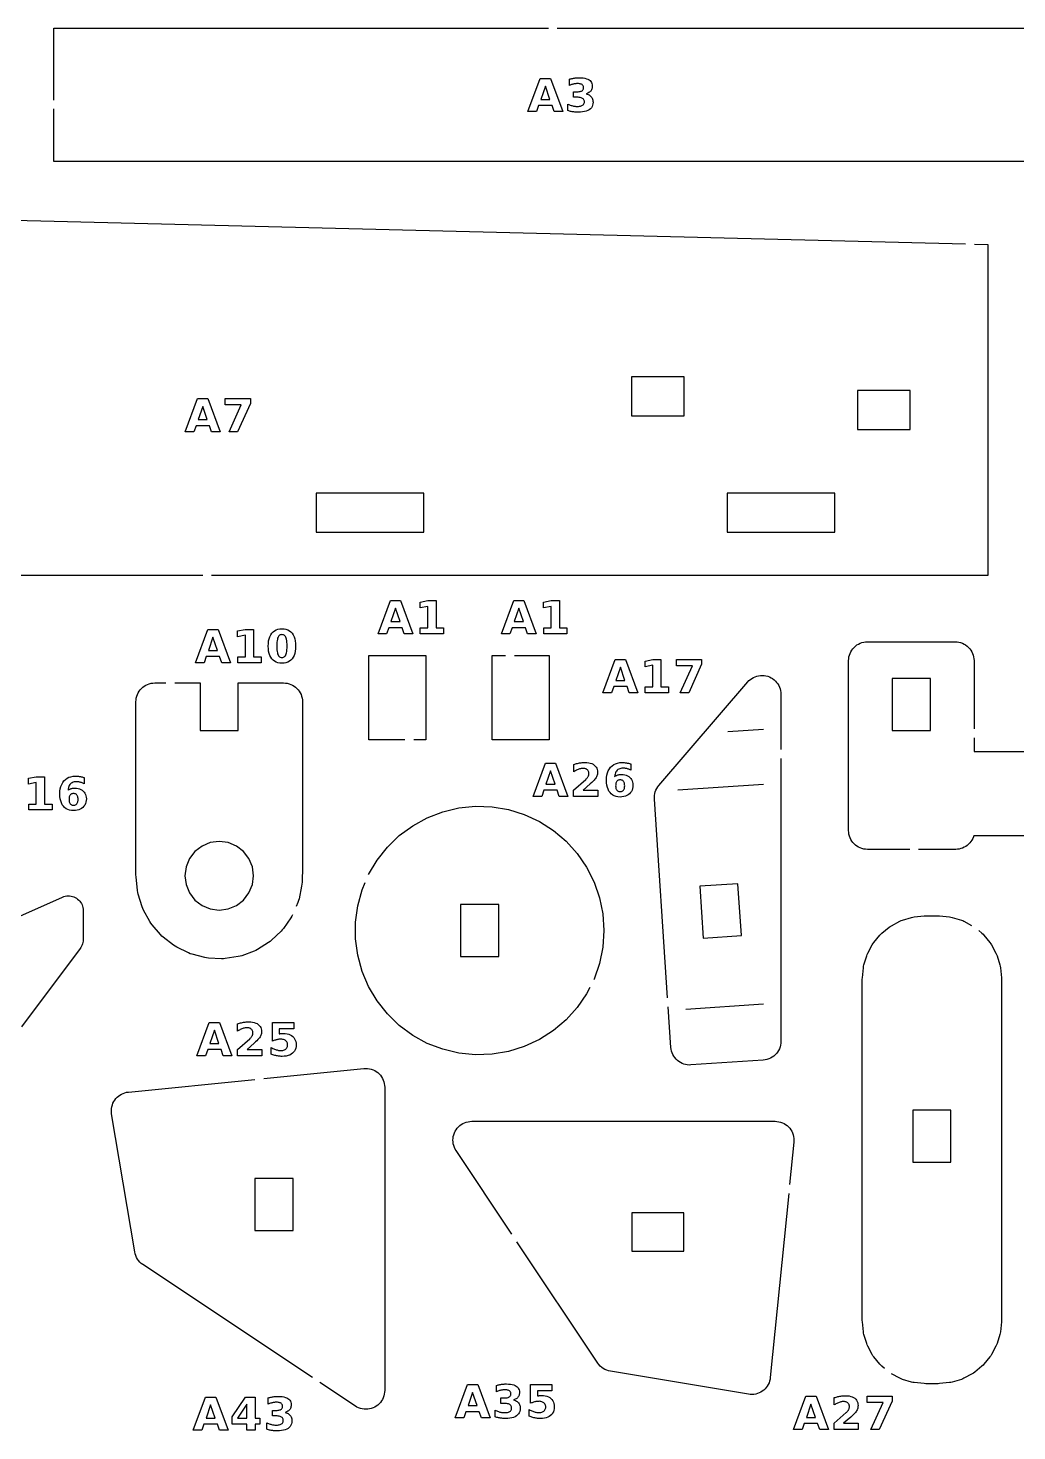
# Model space of a CAD drawing. Header units: millimetres. Extents: x 3 to 297, y 5 to 294.
# Drawn here: x 184.1 to 256.2, y 187.5 to 289.9 of the extents above; entities that cross this region are included whole.
import ezdxf

# ---------------------------------------------------------------- set-up
doc = ezdxf.new("R2010")
doc.units = ezdxf.units.MM
for name, color, linetype in [('CUT', 1, 'CONTINUOUS'), ('ENGRAVE', 5, 'CONTINUOUS'), ('SCORE', 7, 'CONTINUOUS')]:
    doc.layers.add(name, color=color, linetype=linetype)

msp = doc.modelspace()

# ---------------------------------------------------------------- linework, layer by layer
at = {"layer": 'CUT', "color": 1}
for points in [[(185.925, 284.6173), (185.925, 289.875), (222.0173, 289.875)], [(222.6673, 289.875), (260.1577, 289.875), (260.1577, 286.0154)], [(260.1577, 285.3654), (260.1577, 280.125), (185.925, 280.125), (185.925, 283.9673)], [(196.7957, 249.925), (174.003, 249.925), (123.925, 245.9188), (123.925, 278.0781), (174.0024, 276.075), (176.4767, 276.0131)], [(177.1265, 275.9969), (252.4529, 274.1137)], [(253.1027, 274.0975), (254.075, 274.0731), (254.075, 249.925), (197.4457, 249.925)], [(248.3849, 229.925), (245.2982, 229.925), (245.1652, 229.9315), (245.0317, 229.9513), (244.9008, 229.9841), (244.7738, 230.0296), (244.6518, 230.0873), (244.536, 230.1567), (244.4277, 230.237), (244.3277, 230.3277), (244.237, 230.4277), (244.1567, 230.536), (244.0873, 230.6518), (244.0296, 230.7738), (243.9841, 230.9008), (243.9513, 231.0317), (243.9315, 231.1652), (243.925, 231.2982), (243.925, 243.7018), (243.9315, 243.8348), (243.9513, 243.9683), (243.9841, 244.0992), (244.0296, 244.2262), (244.0873, 244.3482), (244.1567, 244.464), (244.237, 244.5723), (244.3277, 244.6723), (244.4277, 244.763), (244.536, 244.8433), (244.6518, 244.9127), (244.7738, 244.9704), (244.9008, 245.0159), (245.0317, 245.0487), (245.1652, 245.0685), (245.2982, 245.075), (251.7018, 245.075), (251.8348, 245.0685), (251.9683, 245.0487), (252.0992, 245.0159), (252.2262, 244.9704), (252.3482, 244.9127), (252.464, 244.8433), (252.5723, 244.763), (252.6723, 244.6723), (252.763, 244.5723), (252.8433, 244.464), (252.9127, 244.3482), (252.9704, 244.2262), (253.0159, 244.0992), (253.0487, 243.9683), (253.0685, 243.8348), (253.075, 243.7018), (253.075, 238.7122)], [(211.55, 237.925), (208.925, 237.925), (208.925, 244.075), (213.075, 244.075), (213.075, 237.925), (212.2, 237.925)], [(219.55, 244.075), (222.075, 244.075), (222.075, 237.925), (217.925, 237.925), (217.925, 244.075), (218.9, 244.075)], [(203.3551, 225.1554), (203.3059, 225.055), (203.2332, 224.9384), (202.6885, 224.1559), (202.6044, 224.0472), (202.5098, 223.9476), (201.8187, 223.2908), (201.7145, 223.2013), (201.6017, 223.1228), (200.7926, 222.6184), (200.6725, 222.5518), (200.5462, 222.4976), (199.6521, 222.1665), (199.5211, 222.1253), (199.3865, 222.0977), (198.444, 221.9533), (198.3074, 221.9394), (198.17, 221.9394), (197.2178, 221.9877), (197.0811, 222.0016), (196.9465, 222.0292), (196.0235, 222.2682), (195.8924, 222.3094), (195.7662, 222.3635), (194.9102, 222.7834), (194.79, 222.8501), (194.6773, 222.9286), (193.9233, 223.5122), (193.8191, 223.6017), (193.7244, 223.7013), (193.1034, 224.4247), (193.0193, 224.5333), (192.9466, 224.6499), (192.4839, 225.4835), (192.4234, 225.6069), (192.3757, 225.7357), (192.0903, 226.6454), (192.0558, 226.7784), (192.035, 226.9142), (191.9319, 227.9287), (191.925, 228.064), (191.925, 240.7018), (191.9315, 240.8348), (191.9513, 240.9683), (191.9841, 241.0992), (192.0296, 241.2262), (192.0873, 241.3482), (192.1567, 241.464), (192.237, 241.5723), (192.3277, 241.6723), (192.4277, 241.763), (192.536, 241.8433), (192.6518, 241.9127), (192.7738, 241.9704), (192.9008, 242.0159), (193.0317, 242.0487), (193.1652, 242.0685), (193.2982, 242.075), (194.1119, 242.075)], [(194.7619, 242.075), (196.605, 242.075), (196.605, 238.605), (199.395, 238.605), (199.395, 242.075), (202.7018, 242.075), (202.8348, 242.0685), (202.9683, 242.0487), (203.0992, 242.0159), (203.2262, 241.9704), (203.3482, 241.9127), (203.464, 241.8433), (203.5723, 241.763), (203.6723, 241.6723), (203.763, 241.5723), (203.8433, 241.464), (203.9127, 241.3482), (203.9704, 241.2262), (204.0159, 241.0992), (204.0487, 240.9683), (204.0685, 240.8348), (204.075, 240.7018), (204.075, 228.2753), (204.0705, 228.1644), (204.0567, 228.0528), (204.0488, 228.0148), (204.0455, 227.9925), (204.0442, 227.9662), (204.0442, 227.5233), (204.0373, 227.3861), (204.0165, 227.2503), (203.8245, 226.3164), (203.7901, 226.1833), (203.7424, 226.0545), (203.6127, 225.7522)], [(230.7223, 219.0778), (229.7541, 233.6002), (229.7517, 233.7315), (229.7622, 233.8643), (229.7855, 233.9955), (229.8214, 234.1238), (229.8695, 234.248), (229.9294, 234.367), (230.0005, 234.4796), (230.0811, 234.5834), (236.5642, 242.1454), (236.6548, 242.2412), (236.7557, 242.329), (236.8647, 242.4066), (236.9807, 242.4733), (237.1026, 242.5283), (237.2293, 242.5713), (237.3595, 242.6017), (237.4921, 242.6193), (237.6258, 242.624), (237.7593, 242.6156), (237.8914, 242.5944), (238.0207, 242.5604), (238.1462, 242.5139), (238.2665, 242.4556), (238.3806, 242.3858), (238.4874, 242.3052), (238.5859, 242.2146), (238.6751, 242.115), (238.7542, 242.0071), (238.8224, 241.892), (238.8791, 241.7709), (238.9238, 241.6448), (238.956, 241.515), (238.9755, 241.3826), (238.9819, 241.2508), (238.9819, 237.2185)], [(253.075, 238.0622), (253.075, 237.075), (259.7018, 237.075)], [(238.9819, 236.5685), (238.9818, 215.9104), (238.975, 215.7747), (238.9544, 215.6384), (238.9202, 215.5048), (238.8728, 215.3754), (238.8127, 215.2514), (238.7404, 215.134), (238.6568, 215.0244), (238.5627, 214.9237), (238.4589, 214.833), (238.3465, 214.7531), (238.2268, 214.6849), (238.1008, 214.629), (237.9698, 214.586), (237.8352, 214.5563), (237.7002, 214.5405), (232.4244, 214.1888), (232.2913, 214.1865), (232.1568, 214.1973), (232.024, 214.2213), (231.8942, 214.2583), (231.7687, 214.3077), (231.6486, 214.3692), (231.5351, 214.4422), (231.4293, 214.526), (231.3322, 214.6197), (231.2448, 214.7225), (231.1679, 214.8334), (231.1022, 214.9513), (231.0484, 215.0751), (231.0069, 215.2035), (230.9783, 215.3354), (230.9629, 215.4676), (230.7655, 218.4292)], [(208.9028, 228.0973), (209.5181, 229.1361), (210.2694, 230.0875), (211.1408, 230.9303), (212.1168, 231.6494), (213.1799, 232.232), (214.3112, 232.6677), (215.4905, 232.9488), (216.6968, 233.0701), (217.9084, 233.0296), (219.1038, 232.8279), (220.2617, 232.4688), (221.3614, 231.9585), (222.3832, 231.3061), (223.309, 230.5234), (224.1222, 229.6243), (224.8083, 228.6249), (225.3551, 227.5428), (225.7527, 226.3976), (225.9942, 225.2096), (226.0752, 224), (225.9942, 222.7904), (225.7527, 221.6024), (225.3551, 220.4572), (225.3323, 220.4122)], [(257.925, 230.925), (253.0581, 230.925), (253.0329, 230.8413), (252.9838, 230.7208), (252.9234, 230.6055), (252.8525, 230.4964), (252.7715, 230.3946), (252.6813, 230.3008), (252.5826, 230.216), (252.4763, 230.1408), (252.3634, 230.0761), (252.245, 230.0223), (252.1219, 229.98), (251.9954, 229.9495), (251.8666, 229.9311), (251.7384, 229.925), (249.0349, 229.925)], [(225.0392, 219.832), (224.8083, 219.3751), (224.1222, 218.3757), (223.309, 217.4766), (222.3832, 216.6939), (221.3614, 216.0415), (220.2617, 215.5312), (219.1038, 215.1721), (217.9084, 214.9704), (216.6968, 214.9299), (215.4905, 215.0512), (214.3112, 215.3323), (213.1799, 215.768), (212.1168, 216.3506), (211.1408, 217.0697), (210.2694, 217.9125), (209.5181, 218.8639), (208.9002, 219.907), (208.427, 221.0231), (208.1067, 222.1924), (207.9451, 223.3938), (207.9451, 224.6062), (208.1067, 225.8076), (208.427, 226.9769), (208.6484, 227.4991)], [(179.014, 223.0883), (186.5651, 226.4443), (186.6631, 226.4822), (186.7661, 226.5106), (186.8714, 226.5286), (186.978, 226.5361), (187.0849, 226.533), (187.1909, 226.5193), (187.295, 226.4951), (187.3962, 226.4607), (187.4934, 226.4164), (187.5858, 226.3627), (187.6724, 226.3001), (187.7524, 226.2292), (187.8249, 226.1507), (187.8893, 226.0654), (187.9449, 225.9741), (187.9911, 225.8777), (188.0276, 225.7773), (188.0539, 225.6737), (188.0698, 225.568), (188.075, 225.4631), (188.075, 223.3316), (188.0705, 223.2346), (188.057, 223.1368), (188.0345, 223.0406), (188.0032, 222.9469), (187.9635, 222.8564), (187.9156, 222.77), (187.861, 222.6897), (183.575, 216.975)], [(246.5318, 192.0455), (246.3452, 192.1987), (246.2683, 192.2683), (246.1987, 192.3452), (245.7617, 192.8776), (245.7, 192.9609), (245.6467, 193.0498), (245.322, 193.6573), (245.2776, 193.751), (245.2427, 193.8486), (245.0428, 194.5078), (245.0176, 194.6084), (245.0024, 194.7109), (244.93, 195.4456), (244.925, 195.5473), (244.925, 220.4527), (244.93, 220.5544), (245.0024, 221.2891), (245.0176, 221.3916), (245.0428, 221.4922), (245.2427, 222.1514), (245.2776, 222.249), (245.322, 222.3427), (245.6467, 222.9502), (245.7, 223.0391), (245.7617, 223.1224), (246.1987, 223.6548), (246.2683, 223.7317), (246.3452, 223.8013), (246.8776, 224.2383), (246.9609, 224.3), (247.0498, 224.3533), (247.6573, 224.678), (247.751, 224.7224), (247.8486, 224.7573), (248.5078, 224.9572), (248.6084, 224.9824), (248.7109, 224.9976), (249.4456, 225.07), (249.5473, 225.075), (250.4527, 225.075), (250.5544, 225.07), (251.2891, 224.9976), (251.3916, 224.9824), (251.4922, 224.9572), (252.1514, 224.7573), (252.249, 224.7224), (252.3427, 224.678), (252.9012, 224.3795)], [(253.4216, 223.9927), (253.6548, 223.8013), (253.7317, 223.7317), (253.8013, 223.6548), (254.2383, 223.1224), (254.3, 223.0391), (254.3533, 222.9502), (254.678, 222.3427), (254.7224, 222.249), (254.7573, 222.1514), (254.9572, 221.4922), (254.9824, 221.3916), (254.9976, 221.2891), (255.07, 220.5544), (255.075, 220.4527), (255.075, 195.5473), (255.07, 195.4456), (254.9976, 194.7109), (254.9824, 194.6084), (254.9572, 194.5078), (254.7573, 193.8486), (254.7224, 193.751), (254.678, 193.6573), (254.3533, 193.0498), (254.3, 192.9609), (254.2383, 192.8776), (253.8013, 192.3452), (253.7317, 192.2683), (253.6548, 192.1987), (253.1224, 191.7617), (253.0391, 191.7), (252.9502, 191.6467), (252.3427, 191.322), (252.249, 191.2776), (252.1514, 191.2427), (251.4922, 191.0428), (251.3916, 191.0176), (251.2891, 191.0024), (250.5544, 190.93), (250.4527, 190.925), (249.5473, 190.925), (249.4456, 190.93), (248.7109, 191.0024), (248.6084, 191.0176), (248.5078, 191.0428), (247.8486, 191.2427), (247.751, 191.2776), (247.6573, 191.322), (247.0498, 191.6467), (247.0458, 191.6491)], [(204.8092, 191.3704), (192.4254, 199.6263), (192.3142, 199.7089), (192.2106, 199.8038), (192.1172, 199.9087), (192.035, 200.0226), (191.9648, 200.1443), (191.9075, 200.2726), (191.8635, 200.406), (191.8337, 200.5413), (190.1539, 210.6203), (190.1387, 210.7499), (190.1359, 210.8822), (190.1459, 211.0141), (190.1685, 211.1445), (190.2035, 211.272), (190.2507, 211.3957), (190.3095, 211.5142), (190.3794, 211.6265), (190.4598, 211.7316), (190.5499, 211.8285), (190.6489, 211.9162), (190.7559, 211.9941), (190.8698, 212.0613), (190.9897, 212.1172), (191.1144, 212.1614), (191.2428, 212.1933), (191.3719, 212.2126), (200.6088, 213.1363)], [(201.2556, 213.2009), (208.565, 213.9319), (208.6981, 213.9386), (208.833, 213.9322), (208.9666, 213.9125), (209.0977, 213.8799), (209.2249, 213.8345), (209.347, 213.7769), (209.463, 213.7075), (209.5715, 213.6272), (209.6717, 213.5365), (209.7624, 213.4365), (209.8429, 213.3281), (209.9124, 213.2123), (209.9702, 213.0902), (210.0158, 212.963), (210.0486, 212.832), (210.0685, 212.6984), (210.075, 212.5654), (210.075, 190.4272), (210.0685, 190.2944), (210.0487, 190.1609), (210.0159, 190.0301), (209.9705, 189.9031), (209.9129, 189.7811), (209.8436, 189.6654), (209.7632, 189.5571), (209.6727, 189.4571), (209.5728, 189.3665), (209.4645, 189.2861), (209.3488, 189.2167), (209.2269, 189.159), (209.1, 189.1134), (208.9692, 189.0806), (208.8358, 189.0607), (208.701, 189.054), (208.5663, 189.0605), (208.4329, 189.0802), (208.302, 189.1128), (208.175, 189.1582), (208.053, 189.2157), (207.9388, 189.284), (205.35, 191.0098)], [(219.3563, 201.8304), (215.284, 207.9388), (215.2157, 208.053), (215.1582, 208.175), (215.1128, 208.302), (215.0802, 208.4329), (215.0605, 208.5663), (215.054, 208.701), (215.0607, 208.8358), (215.0806, 208.9692), (215.1134, 209.1), (215.159, 209.2269), (215.2167, 209.3488), (215.2861, 209.4645), (215.3665, 209.5728), (215.4571, 209.6727), (215.5571, 209.7632), (215.6654, 209.8436), (215.7811, 209.9129), (215.9031, 209.9705), (216.0301, 210.0159), (216.1609, 210.0487), (216.2944, 210.0685), (216.4272, 210.075), (238.5654, 210.075), (238.6984, 210.0685), (238.832, 210.0486), (238.963, 210.0158), (239.0902, 209.9702), (239.2123, 209.9124), (239.3281, 209.8429), (239.4365, 209.7624), (239.5365, 209.6717), (239.6272, 209.5715), (239.7075, 209.463), (239.7769, 209.347), (239.8345, 209.2249), (239.8799, 209.0977), (239.9125, 208.9666), (239.9322, 208.833), (239.9386, 208.6981), (239.9319, 208.565), (239.6218, 205.4647)], [(239.5572, 204.8179), (238.2126, 191.3719), (238.1933, 191.2428), (238.1614, 191.1144), (238.1172, 190.9897), (238.0613, 190.8698), (237.9941, 190.7559), (237.9162, 190.6489), (237.8285, 190.5499), (237.7316, 190.4598), (237.6265, 190.3794), (237.5142, 190.3095), (237.3957, 190.2507), (237.272, 190.2035), (237.1445, 190.1685), (237.0141, 190.1459), (236.8822, 190.1359), (236.7499, 190.1387), (236.6203, 190.1539), (226.5413, 191.8337), (226.406, 191.8635), (226.2726, 191.9075), (226.1443, 191.9648), (226.0226, 192.035), (225.9087, 192.1172), (225.8038, 192.2106), (225.7089, 192.3142), (225.6263, 192.4254), (219.7168, 201.2895)]]:
    msp.add_lwpolyline(points, dxfattribs=at)
for points in [[(231.925, 261.575), (231.925, 264.425), (228.075, 264.425), (228.075, 261.575), (231.925, 261.575)], [(248.425, 263.425), (244.575, 263.425), (244.575, 260.575), (248.425, 260.575), (248.425, 263.425)], [(212.925, 255.925), (205.075, 255.925), (205.075, 253.075), (212.925, 253.075), (212.925, 255.925)], [(242.925, 253.075), (242.925, 255.925), (235.075, 255.925), (235.075, 253.075), (242.925, 253.075)], [(247.105, 238.605), (249.895, 238.605), (249.895, 242.395), (247.105, 242.395), (247.105, 238.605)], [(195.4939, 228), (195.5793, 227.3514), (195.8297, 226.747), (196.2279, 226.2279), (196.747, 225.8297), (197.3514, 225.5793), (198, 225.4939), (198.6486, 225.5793), (199.253, 225.8297), (199.7721, 226.2279), (200.1703, 226.747), (200.4207, 227.3514), (200.5061, 228), (200.4207, 228.6486), (200.1703, 229.253), (199.7721, 229.7721), (199.253, 230.1703), (198.6486, 230.4207), (198, 230.5061), (197.3514, 230.4207), (196.747, 230.1703), (196.2279, 229.7721), (195.8297, 229.253), (195.5793, 228.6486), (195.4939, 228)], [(235.849, 227.4159), (233.0652, 227.2303), (233.3173, 223.4487), (236.1011, 223.6343), (235.849, 227.4159)], [(218.395, 222.105), (218.395, 225.895), (215.605, 225.895), (215.605, 222.105), (218.395, 222.105)], [(251.395, 210.895), (248.605, 210.895), (248.605, 207.105), (251.395, 207.105), (251.395, 210.895)], [(203.395, 205.895), (200.605, 205.895), (200.605, 202.105), (203.395, 202.105), (203.395, 205.895)], [(228.105, 203.395), (228.105, 200.605), (231.895, 200.605), (231.895, 203.395), (228.105, 203.395)]]:
    msp.add_lwpolyline(points, close=True, dxfattribs=at)
at = {"layer": 'ENGRAVE', "color": 5}
for points in [[(221.1549, 283.775), (220.5251, 283.775), (221.4251, 286.205), (222.1722, 286.205), (223.0723, 283.775), (222.4424, 283.775), (222.2894, 284.2177), (221.3096, 284.2177), (221.1549, 283.775)], [(224.8533, 285.0615), (224.9253, 285.0325), (224.9909, 284.9983), (225.0499, 284.959), (225.1023, 284.9144), (225.1481, 284.8647), (225.1872, 284.81), (225.2191, 284.7505), (225.244, 284.6863), (225.2617, 284.6173), (225.2724, 284.5436), (225.2759, 284.4651), (225.2682, 284.3495), (225.2452, 284.2435), (225.2067, 284.1471), (225.1529, 284.0604), (225.0838, 283.9833), (224.9992, 283.9158), (224.8999, 283.8583), (224.7865, 283.8113), (224.659, 283.7748), (224.5174, 283.7487), (224.3617, 283.733), (224.1919, 283.7278), (224.1295, 283.7286), (224.0671, 283.7311), (224.0045, 283.7353), (223.942, 283.7412), (223.8794, 283.7487), (223.8168, 283.7579), (223.7542, 283.7688), (223.6919, 283.7813), (223.6298, 283.7955), (223.5679, 283.8114), (223.5063, 283.829), (223.4449, 283.8482), (223.4449, 284.3316), (223.5034, 284.3035), (223.5618, 284.2778), (223.62, 284.2545), (223.6781, 284.2336), (223.7361, 284.2151), (223.794, 284.199), (223.8516, 284.1853), (223.9089, 284.1741), (223.9659, 284.1654), (224.0226, 284.1592), (224.0789, 284.1555), (224.135, 284.1542), (224.2147, 284.1566), (224.288, 284.1638), (224.3549, 284.1758), (224.4153, 284.1926), (224.4692, 284.2141), (224.5166, 284.2405), (224.5572, 284.2713), (224.5903, 284.3063), (224.6161, 284.3455), (224.6345, 284.3888), (224.6456, 284.4363), (224.6493, 284.4879), (224.6455, 284.541), (224.6342, 284.5896), (224.6153, 284.6338), (224.5889, 284.6734), (224.5549, 284.7086), (224.5134, 284.7394), (224.4645, 284.7655), (224.4084, 284.7868), (224.3451, 284.8034), (224.2747, 284.8153), (224.197, 284.8224), (224.1122, 284.8248), (223.8615, 284.8248), (223.8615, 285.2285), (224.1252, 285.2285), (224.2005, 285.2305), (224.2691, 285.2367), (224.3311, 285.247), (224.3863, 285.2614), (224.4349, 285.2799), (224.4768, 285.3025), (224.5121, 285.3293), (224.541, 285.3605), (224.5634, 285.3959), (224.5795, 285.4356), (224.5891, 285.4796), (224.5923, 285.5279), (224.5892, 285.5728), (224.5798, 285.6142), (224.5642, 285.652), (224.5424, 285.6863), (224.5143, 285.7171), (224.48, 285.7444), (224.44, 285.7678), (224.3948, 285.7869), (224.3445, 285.8018), (224.289, 285.8124), (224.2284, 285.8188), (224.1626, 285.8209), (224.1121, 285.8199), (224.0614, 285.8171), (224.0104, 285.8124), (223.9594, 285.8057), (223.9081, 285.7972), (223.8566, 285.7867), (223.8051, 285.7744), (223.7537, 285.7603), (223.7024, 285.7444), (223.6512, 285.7267), (223.6001, 285.7071), (223.549, 285.6858), (223.549, 286.1448), (223.6108, 286.1614), (223.6724, 286.1766), (223.7338, 286.1904), (223.795, 286.2027), (223.856, 286.2135), (223.9169, 286.2229), (223.9774, 286.2309), (224.0377, 286.2374), (224.0975, 286.2424), (224.157, 286.2461), (224.2162, 286.2482), (224.2749, 286.249), (224.4262, 286.2446), (224.5642, 286.2317), (224.689, 286.2101), (224.8005, 286.1799), (224.8987, 286.141), (224.9838, 286.0935), (225.0556, 286.0373), (225.1144, 285.9724), (225.1601, 285.8988), (225.1928, 285.8165), (225.2124, 285.7254), (225.2189, 285.6256), (225.2158, 285.5567), (225.2065, 285.492), (225.1909, 285.4317), (225.169, 285.3757), (225.141, 285.3239), (225.1066, 285.2765), (225.0662, 285.2334), (225.0198, 285.1948), (224.9675, 285.1607), (224.9092, 285.1311), (224.8449, 285.1059), (224.7746, 285.0852), (224.8533, 285.0615)], [(221.7995, 285.6354), (221.4658, 284.6686), (222.1315, 284.6686), (221.7995, 285.6354)], [(196.1549, 260.3999), (195.5251, 260.3999), (196.4251, 262.8299), (197.1722, 262.8299), (198.0723, 260.3999), (197.4424, 260.3999), (197.2894, 260.8426), (196.3096, 260.8426), (196.1549, 260.3999)], [(196.7995, 262.2602), (196.4658, 261.2934), (197.1315, 261.2934), (196.7995, 262.2602)], [(200.2759, 262.8299), (200.2759, 262.4767), (199.3286, 260.3999), (198.7183, 260.3999), (199.6151, 262.3693), (198.4449, 262.3693), (198.4449, 262.8299), (200.2759, 262.8299)], [(210.2181, 245.6596), (209.5882, 245.6596), (210.4882, 248.0896), (211.2353, 248.0896), (212.1354, 245.6596), (211.5055, 245.6596), (211.3525, 246.1023), (210.3727, 246.1023), (210.2181, 245.6596)], [(213.229, 246.0925), (213.229, 247.6632), (212.661, 247.546), (212.661, 247.9724), (213.2257, 248.0896), (213.8214, 248.0896), (213.8214, 246.0925), (214.3748, 246.0925), (214.3748, 245.6596), (212.6756, 245.6596), (212.6756, 246.0925), (213.229, 246.0925)], [(219.2181, 245.6596), (218.5882, 245.6596), (219.4882, 248.0896), (220.2353, 248.0896), (221.1354, 245.6596), (220.5055, 245.6596), (220.3525, 246.1023), (219.3727, 246.1023), (219.2181, 245.6596)], [(222.229, 246.0925), (222.229, 247.6632), (221.661, 247.546), (221.661, 247.9724), (222.2257, 248.0896), (222.8214, 248.0896), (222.8214, 246.0925), (223.3748, 246.0925), (223.3748, 245.6596), (221.6756, 245.6596), (221.6756, 246.0925), (222.229, 246.0925)], [(210.8626, 247.52), (210.5289, 246.5532), (211.1946, 246.5532), (210.8626, 247.52)], [(219.8626, 247.52), (219.5289, 246.5532), (220.1946, 246.5532), (219.8626, 247.52)], [(196.2694, 243.5534), (197.1695, 245.9834), (197.9165, 245.9834), (198.8166, 243.5534), (198.1867, 243.5534), (198.0337, 243.9961), (197.0539, 243.9961), (196.8993, 243.5534), (196.2694, 243.5534)], [(199.9102, 245.557), (199.3422, 245.4398), (199.3422, 245.8662), (199.907, 245.9834), (200.5027, 245.9834), (200.5027, 243.9863), (201.056, 243.9863), (201.056, 243.5534), (199.3568, 243.5534), (199.3568, 243.9863), (199.9102, 243.9863), (199.9102, 245.557)], [(203.5498, 244.394), (203.5136, 244.2311), (203.463, 244.0834), (203.3979, 243.9511), (203.3183, 243.8341), (203.2254, 243.7339), (203.1204, 243.6519), (203.0033, 243.5882), (202.8741, 243.5426), (202.7328, 243.5153), (202.5794, 243.5062), (202.4254, 243.5153), (202.2837, 243.5426), (202.1541, 243.5882), (202.0368, 243.6519), (201.9317, 243.7339), (201.8388, 243.8341), (201.7592, 243.9511), (201.6941, 244.0834), (201.6435, 244.2311), (201.6073, 244.394), (201.5856, 244.5723), (201.5784, 244.7659), (201.5856, 244.96), (201.6073, 245.1387), (201.6435, 245.302), (201.6941, 245.4499), (201.7592, 245.5823), (201.8388, 245.6994), (201.9317, 245.7996), (202.0368, 245.8816), (202.1541, 245.9453), (202.2837, 245.9909), (202.4254, 246.0182), (202.5794, 246.0273), (202.7328, 246.0182), (202.8741, 245.9909), (203.0033, 245.9453), (203.1204, 245.8816), (203.2254, 245.7996), (203.3183, 245.6994), (203.3979, 245.5823), (203.463, 245.4499), (203.5136, 245.302), (203.5498, 245.1387), (203.5715, 244.96), (203.5787, 244.7659), (203.5715, 244.5723), (203.5498, 244.394)], [(197.2101, 244.4469), (197.8758, 244.4469), (197.5438, 245.4137), (197.2101, 244.4469)], [(202.9426, 245.0447), (202.9307, 245.1592), (202.9141, 245.2587), (202.8927, 245.3433), (202.8666, 245.4129), (202.8349, 245.4699), (202.7967, 245.5164), (202.7521, 245.5527), (202.701, 245.5786), (202.6434, 245.5941), (202.5794, 245.5993), (202.5153, 245.5941), (202.4576, 245.5786), (202.4064, 245.5527), (202.3616, 245.5164), (202.3232, 245.4699), (202.2913, 245.4129), (202.2649, 245.3433), (202.2433, 245.2587), (202.2266, 245.1592), (202.2146, 245.0447), (202.2074, 244.9152), (202.205, 244.7708), (202.2074, 244.6248), (202.2146, 244.4939), (202.2266, 244.3782), (202.2433, 244.2775), (202.2649, 244.1919), (202.2913, 244.1214), (202.3232, 244.0637), (202.3616, 244.0165), (202.4064, 243.9798), (202.4576, 243.9536), (202.5153, 243.9378), (202.5794, 243.9326), (202.6429, 243.9378), (202.7002, 243.9536), (202.7511, 243.9798), (202.7956, 244.0165), (202.8339, 244.0637), (202.8658, 244.1214), (202.8922, 244.1919), (202.9137, 244.2775), (202.9305, 244.3782), (202.9425, 244.4939), (202.9497, 244.6248), (202.9521, 244.7708), (202.9497, 244.9152), (202.9426, 245.0447)], [(226.6292, 241.3593), (225.9993, 241.3593), (226.8993, 243.7893), (227.6464, 243.7893), (228.5465, 241.3593), (227.9166, 241.3593), (227.7636, 241.802), (226.7838, 241.802), (226.6292, 241.3593)], [(229.6401, 243.3628), (229.0721, 243.2457), (229.0721, 243.6721), (229.6368, 243.7893), (230.2325, 243.7893), (230.2325, 241.7922), (230.7859, 241.7922), (230.7859, 241.3593), (229.0867, 241.3593), (229.0867, 241.7922), (229.6401, 241.7922), (229.6401, 243.3628)], [(233.2028, 243.4361), (232.2555, 241.3593), (231.6452, 241.3593), (232.542, 243.3287), (231.3717, 243.3287), (231.3717, 243.7893), (233.2028, 243.7893), (233.2028, 243.4361)], [(227.2737, 243.2196), (226.94, 242.2528), (227.6057, 242.2528), (227.2737, 243.2196)], [(220.9, 233.7942), (221.8001, 236.2242), (222.5472, 236.2242), (223.4472, 233.7942), (222.8173, 233.7942), (222.6644, 234.2369), (221.6845, 234.2369), (221.5299, 233.7942), (220.9, 233.7942)], [(221.8408, 234.6877), (222.5065, 234.6877), (222.1744, 235.6545), (221.8408, 234.6877)], [(225.6265, 233.7942), (223.8605, 233.7942), (223.8605, 234.2548), (224.7476, 235.0377), (224.7854, 235.0733), (224.8199, 235.1087), (224.8509, 235.1439), (224.8785, 235.1787), (224.9026, 235.2133), (224.9233, 235.2476), (224.9407, 235.282), (224.955, 235.3169), (224.9661, 235.3522), (224.974, 235.388), (224.9787, 235.4242), (224.9803, 235.4608), (224.9771, 235.5159), (224.9676, 235.5674), (224.9516, 235.6151), (224.9293, 235.659), (224.9006, 235.6993), (224.8656, 235.7359), (224.8252, 235.7677), (224.7806, 235.7938), (224.7319, 235.814), (224.6789, 235.8285), (224.6218, 235.8372), (224.5604, 235.8401), (224.5108, 235.8383), (224.4596, 235.8331), (224.407, 235.8244), (224.3528, 235.8122), (224.297, 235.7966), (224.2397, 235.7774), (224.181, 235.7548), (224.1209, 235.7288), (224.0595, 235.6995), (223.9967, 235.6667), (223.9325, 235.6306), (223.867, 235.591), (223.867, 236.1249), (223.9374, 236.1473), (224.0075, 236.1678), (224.0774, 236.1865), (224.147, 236.2034), (224.2163, 236.2184), (224.2853, 236.2315), (224.354, 236.2427), (224.4222, 236.2519), (224.49, 236.259), (224.5573, 236.2641), (224.6242, 236.2671), (224.6906, 236.2681), (224.8306, 236.2628), (224.9598, 236.2468), (225.0782, 236.2201), (225.1857, 236.1828), (225.2825, 236.1348), (225.3685, 236.0761), (225.4423, 236.0078), (225.5028, 235.9312), (225.5498, 235.8462), (225.5833, 235.7527), (225.6035, 235.6509), (225.6102, 235.5406), (225.6073, 235.4751), (225.5988, 235.4112), (225.5845, 235.3487), (225.5646, 235.2878), (225.539, 235.2283), (225.5076, 235.1703), (225.4672, 235.1098), (225.4141, 235.0429), (225.3485, 234.9695), (225.2704, 234.8896), (225.1796, 234.8033), (225.0763, 234.7105), (224.5571, 234.2548), (225.6265, 234.2548), (225.6265, 233.7942)], [(227.9793, 235.7348), (227.9292, 235.7561), (227.8802, 235.7752), (227.8321, 235.7921), (227.785, 235.807), (227.739, 235.8197), (227.6936, 235.8304), (227.6485, 235.8392), (227.6039, 235.846), (227.5596, 235.8508), (227.5156, 235.8537), (227.472, 235.8547), (227.3822, 235.8504), (227.2991, 235.8374), (227.223, 235.8159), (227.1537, 235.7856), (227.0914, 235.7468), (227.0358, 235.6993), (226.9874, 235.6433), (226.9461, 235.5789), (226.9121, 235.5062), (226.8854, 235.4251), (226.8658, 235.3357), (226.8535, 235.2379), (226.8898, 235.2633), (226.9271, 235.2866), (226.9654, 235.3076), (227.0047, 235.3265), (227.045, 235.3431), (227.0863, 235.3575), (227.1287, 235.3697), (227.1724, 235.3796), (227.2173, 235.3874), (227.2635, 235.3929), (227.311, 235.3963), (227.3597, 235.3974), (227.48, 235.3913), (227.5922, 235.3731), (227.6964, 235.3428), (227.7927, 235.3004), (227.8809, 235.2459), (227.9611, 235.1793), (228.031, 235.1028), (228.0882, 235.0189), (228.1326, 234.9274), (228.1644, 234.8284), (228.1835, 234.7219), (228.1898, 234.608), (228.1827, 234.4821), (228.1614, 234.3648), (228.1259, 234.2562), (228.0762, 234.1562), (228.0124, 234.0649), (227.9343, 233.9822), (227.8443, 233.9103), (227.7446, 233.8515), (227.6352, 233.8058), (227.5162, 233.7731), (227.3874, 233.7535), (227.2491, 233.747), (227.0971, 233.7559), (226.9571, 233.7825), (226.8289, 233.8269), (226.7127, 233.8891), (226.6083, 233.9691), (226.5158, 234.0668), (226.4365, 234.1808), (226.3716, 234.3098), (226.3211, 234.4536), (226.2851, 234.6122), (226.2634, 234.7858), (226.2562, 234.9742), (226.2646, 235.1678), (226.2899, 235.347), (226.3321, 235.5119), (226.3911, 235.6625), (226.467, 235.7987), (226.5598, 235.9206), (226.6672, 236.0258), (226.7872, 236.1119), (226.9197, 236.1788), (227.0647, 236.2266), (227.2222, 236.2553), (227.3923, 236.2649), (227.4479, 236.2641), (227.503, 236.262), (227.5575, 236.2584), (227.6115, 236.2533), (227.6649, 236.2468), (227.7178, 236.2388), (227.7703, 236.2294), (227.8227, 236.2186), (227.8749, 236.2063), (227.9269, 236.1925), (227.9787, 236.1773), (228.0303, 236.1607), (228.0303, 235.7115), (227.9793, 235.7348)], [(184.6571, 234.8036), (184.0891, 234.6864), (184.0891, 235.1128), (184.6538, 235.23), (185.2495, 235.23), (185.2495, 233.2329), (185.8029, 233.2329), (185.8029, 232.8), (184.1037, 232.8), (184.1037, 233.2329), (184.6571, 233.2329), (184.6571, 234.8036)], [(188.0955, 234.7407), (188.0455, 234.7619), (187.9964, 234.781), (187.9483, 234.798), (187.9013, 234.8128), (187.8552, 234.8256), (187.8098, 234.8362), (187.7648, 234.845), (187.7201, 234.8518), (187.6758, 234.8567), (187.6319, 234.8596), (187.5883, 234.8605), (187.4984, 234.8562), (187.4154, 234.8433), (187.3393, 234.8217), (187.27, 234.7915), (187.2076, 234.7526), (187.1521, 234.7051), (187.1036, 234.6491), (187.0624, 234.5848), (187.0284, 234.512), (187.0016, 234.4309), (186.9821, 234.3415), (186.9698, 234.2437), (187.0061, 234.2692), (187.0434, 234.2924), (187.0817, 234.3135), (187.121, 234.3323), (187.1613, 234.3489), (187.2025, 234.3633), (187.2449, 234.3755), (187.2886, 234.3855), (187.3336, 234.3932), (187.3798, 234.3988), (187.4272, 234.4021), (187.476, 234.4032), (187.5962, 234.3971), (187.7085, 234.379), (187.8127, 234.3487), (187.9089, 234.3063), (187.9971, 234.2517), (188.0774, 234.1851), (188.1473, 234.1086), (188.2044, 234.0247), (188.2489, 233.9332), (188.2806, 233.8343), (188.2997, 233.7278), (188.3061, 233.6138), (188.299, 233.4879), (188.2777, 233.3707), (188.2422, 233.262), (188.1925, 233.1621), (188.1286, 233.0707), (188.0505, 232.988), (187.9605, 232.9161), (187.8608, 232.8573), (187.7514, 232.8116), (187.6324, 232.7789), (187.5037, 232.7593), (187.3653, 232.7528), (187.2134, 232.7617), (187.0733, 232.7883), (186.9452, 232.8328), (186.8289, 232.8949), (186.7245, 232.9749), (186.6321, 233.0726), (186.5527, 233.1867), (186.4878, 233.3156), (186.4374, 233.4594), (186.4013, 233.6181), (186.3797, 233.7916), (186.3725, 233.98), (186.3809, 234.1736), (186.4062, 234.3528), (186.4483, 234.5177), (186.5074, 234.6683), (186.5833, 234.8046), (186.676, 234.9265), (186.7835, 235.0316), (186.9034, 235.1177), (187.0359, 235.1846), (187.1809, 235.2325), (187.3385, 235.2611), (187.5085, 235.2707), (187.5641, 235.27), (187.6192, 235.2678), (187.6737, 235.2642), (187.7277, 235.2591), (187.7812, 235.2526), (187.834, 235.2447), (187.8866, 235.2353), (187.9389, 235.2244), (187.9911, 235.2121), (188.0431, 235.1984), (188.0949, 235.1832), (188.1465, 235.1665), (188.1465, 234.7173), (188.0955, 234.7407)], [(227.1551, 234.9819), (227.1117, 234.9671), (227.0729, 234.9463), (227.0387, 234.9197), (227.009, 234.8871), (226.9839, 234.8486), (226.9633, 234.8042), (226.9473, 234.7538), (226.9359, 234.6976), (226.9291, 234.6354), (226.9268, 234.5673), (226.9291, 234.4992), (226.9359, 234.437), (226.9473, 234.3807), (226.9633, 234.3304), (226.9839, 234.286), (227.009, 234.2475), (227.0387, 234.2149), (227.0729, 234.1882), (227.1117, 234.1675), (227.1551, 234.1527), (227.203, 234.1438), (227.2556, 234.1408), (227.3086, 234.1438), (227.3569, 234.1527), (227.4006, 234.1675), (227.4397, 234.1882), (227.474, 234.2149), (227.5038, 234.2475), (227.5289, 234.286), (227.5494, 234.3304), (227.5654, 234.3807), (227.5768, 234.437), (227.5837, 234.4992), (227.586, 234.5673), (227.5837, 234.6354), (227.5768, 234.6976), (227.5654, 234.7538), (227.5494, 234.8042), (227.5289, 234.8486), (227.5038, 234.8871), (227.474, 234.9197), (227.4397, 234.9463), (227.4006, 234.9671), (227.3569, 234.9819), (227.3086, 234.9908), (227.2556, 234.9937), (227.203, 234.9908), (227.1551, 234.9819)], [(187.2714, 233.9877), (187.228, 233.9729), (187.1892, 233.9522), (187.1549, 233.9255), (187.1252, 233.8929), (187.1001, 233.8544), (187.0796, 233.81), (187.0636, 233.7597), (187.0522, 233.7034), (187.0453, 233.6412), (187.043, 233.5731), (187.0453, 233.505), (187.0522, 233.4428), (187.0636, 233.3865), (187.0796, 233.3362), (187.1001, 233.2918), (187.1252, 233.2533), (187.1549, 233.2207), (187.1892, 233.1941), (187.228, 233.1733), (187.2714, 233.1585), (187.3193, 233.1496), (187.3718, 233.1467), (187.4248, 233.1496), (187.4732, 233.1585), (187.5169, 233.1733), (187.5559, 233.1941), (187.5903, 233.2207), (187.62, 233.2533), (187.6451, 233.2918), (187.6657, 233.3362), (187.6817, 233.3865), (187.6931, 233.4428), (187.6999, 233.505), (187.7022, 233.5731), (187.6999, 233.6412), (187.6931, 233.7034), (187.6817, 233.7597), (187.6657, 233.81), (187.6451, 233.8544), (187.62, 233.8929), (187.5903, 233.9255), (187.5559, 233.9522), (187.5169, 233.9729), (187.4732, 233.9877), (187.4248, 233.9966), (187.3718, 233.9995), (187.3193, 233.9966), (187.2714, 233.9877)], [(196.3792, 214.8635), (197.2793, 217.2935), (198.0264, 217.2935), (198.9264, 214.8635), (198.2965, 214.8635), (198.1435, 215.3062), (197.1637, 215.3062), (197.0091, 214.8635), (196.3792, 214.8635)], [(201.1057, 214.8635), (199.3397, 214.8635), (199.3397, 215.3241), (200.2268, 216.107), (200.2646, 216.1427), (200.2991, 216.1781), (200.3301, 216.2132), (200.3577, 216.2481), (200.3818, 216.2827), (200.4025, 216.317), (200.4199, 216.3514), (200.4342, 216.3862), (200.4453, 216.4215), (200.4532, 216.4573), (200.4579, 216.4935), (200.4595, 216.5302), (200.4563, 216.5853), (200.4467, 216.6367), (200.4308, 216.6844), (200.4085, 216.7284), (200.3798, 216.7687), (200.3448, 216.8052), (200.3044, 216.8371), (200.2598, 216.8631), (200.2111, 216.8834), (200.1581, 216.8978), (200.101, 216.9065), (200.0396, 216.9094), (199.99, 216.9077), (199.9388, 216.9025), (199.8862, 216.8937), (199.832, 216.8816), (199.7762, 216.8659), (199.7189, 216.8468), (199.6602, 216.8242), (199.6001, 216.7982), (199.5387, 216.7688), (199.4759, 216.7361), (199.4117, 216.6999), (199.3462, 216.6604), (199.3462, 217.1942), (199.4166, 217.2166), (199.4867, 217.2372), (199.5566, 217.2559), (199.6262, 217.2727), (199.6955, 217.2877), (199.7645, 217.3009), (199.8332, 217.312), (199.9014, 217.3212), (199.9692, 217.3283), (200.0365, 217.3334), (200.1034, 217.3365), (200.1698, 217.3375), (200.3098, 217.3321), (200.439, 217.3161), (200.5574, 217.2895), (200.6649, 217.2521), (200.7617, 217.2041), (200.8477, 217.1454), (200.9215, 217.0772), (200.982, 217.0006), (201.029, 216.9155), (201.0625, 216.8221), (201.0827, 216.7202), (201.0894, 216.6099), (201.0865, 216.5445), (201.078, 216.4805), (201.0637, 216.4181), (201.0438, 216.3571), (201.0182, 216.2976), (200.9868, 216.2397), (200.9464, 216.1792), (200.8933, 216.1122), (200.8277, 216.0388), (200.7496, 215.959), (200.6588, 215.8727), (200.5555, 215.7799), (200.0363, 215.3241), (201.1057, 215.3241), (201.1057, 214.8635)], [(203.4395, 217.2935), (203.4395, 216.8329), (202.3816, 216.8329), (202.3816, 216.4569), (202.4055, 216.4632), (202.4294, 216.469), (202.4534, 216.4742), (202.4774, 216.479), (202.5015, 216.4833), (202.5256, 216.4871), (202.5499, 216.4903), (202.5745, 216.4929), (202.5995, 216.495), (202.6247, 216.4965), (202.6503, 216.4973), (202.6762, 216.4976), (202.8188, 216.4915), (202.9505, 216.4729), (203.0713, 216.4421), (203.1811, 216.3989), (203.28, 216.3433), (203.3679, 216.2755), (203.4435, 216.1965), (203.5053, 216.1079), (203.5534, 216.0096), (203.5878, 215.9015), (203.6084, 215.7837), (203.6153, 215.6562), (203.6078, 215.5296), (203.5854, 215.4126), (203.548, 215.305), (203.4956, 215.2069), (203.4282, 215.1184), (203.3459, 215.0393), (203.2503, 214.9712), (203.1431, 214.9154), (203.0243, 214.8721), (202.8938, 214.8411), (202.7517, 214.8225), (202.598, 214.8163), (202.5293, 214.8174), (202.4607, 214.8207), (202.3924, 214.8263), (202.3242, 214.834), (202.2564, 214.844), (202.1887, 214.8562), (202.1212, 214.8706), (202.0539, 214.8874), (201.9867, 214.9064), (201.9196, 214.9278), (201.8527, 214.9515), (201.7859, 214.9774), (201.7859, 215.4706), (201.8515, 215.4342), (201.916, 215.401), (201.9793, 215.3709), (202.0416, 215.344), (202.1027, 215.3203), (202.1627, 215.2997), (202.2215, 215.2823), (202.2792, 215.2681), (202.3358, 215.257), (202.3912, 215.2491), (202.4456, 215.2443), (202.4988, 215.2427), (202.572, 215.2458), (202.6399, 215.2551), (202.7024, 215.2706), (202.7595, 215.2923), (202.8113, 215.3202), (202.8576, 215.3542), (202.8977, 215.3936), (202.9304, 215.4373), (202.9559, 215.4855), (202.9741, 215.538), (202.985, 215.5949), (202.9887, 215.6562), (202.985, 215.7179), (202.9741, 215.7752), (202.9559, 215.8279), (202.9304, 215.8761), (202.8977, 215.9197), (202.8576, 215.9589), (202.8113, 215.9927), (202.7595, 216.0204), (202.7024, 216.0419), (202.6399, 216.0573), (202.572, 216.0665), (202.4988, 216.0696), (202.4532, 216.0686), (202.4067, 216.0657), (202.3592, 216.0608), (202.3107, 216.054), (202.2612, 216.0453), (202.2107, 216.0346), (202.159, 216.0218), (202.1061, 216.007), (202.052, 215.99), (201.9966, 215.9709), (201.9399, 215.9497), (201.8819, 215.9263), (201.8819, 217.2935), (203.4395, 217.2935)], [(197.32, 215.7571), (197.9857, 215.7571), (197.6536, 216.7239), (197.32, 215.7571)], [(215.2151, 188.4313), (216.1152, 190.8614), (216.8623, 190.8614), (217.7623, 188.4313), (217.1325, 188.4313), (216.9795, 188.8741), (215.9996, 188.8741), (215.845, 188.4313), (215.2151, 188.4313)], [(219.6154, 189.6889), (219.681, 189.6547), (219.7399, 189.6153), (219.7924, 189.5708), (219.8382, 189.521), (219.8773, 189.4663), (219.9092, 189.4068), (219.934, 189.3426), (219.9518, 189.2736), (219.9624, 189.1999), (219.966, 189.1215), (219.9583, 189.0058), (219.9352, 188.8998), (219.8968, 188.8035), (219.843, 188.7167), (219.7738, 188.6396), (219.6893, 188.5721), (219.59, 188.5147), (219.4766, 188.4677), (219.3491, 188.4311), (219.2075, 188.405), (219.0518, 188.3894), (218.882, 188.3841), (218.8196, 188.385), (218.7571, 188.3875), (218.6946, 188.3917), (218.6321, 188.3975), (218.5695, 188.4051), (218.5068, 188.4143), (218.4443, 188.4251), (218.382, 188.4377), (218.3199, 188.4519), (218.258, 188.4678), (218.1964, 188.4854), (218.1349, 188.5046), (218.1349, 188.988), (218.1935, 188.9599), (218.2518, 188.9342), (218.3101, 188.9109), (218.3682, 188.89), (218.4262, 188.8715), (218.4841, 188.8553), (218.5417, 188.8417), (218.599, 188.8305), (218.656, 188.8218), (218.7126, 188.8156), (218.769, 188.8118), (218.825, 188.8106), (218.9048, 188.813), (218.9781, 188.8202), (219.045, 188.8321), (219.1053, 188.8489), (219.1593, 188.8705), (219.2067, 188.8968), (219.2472, 188.9277), (219.2804, 188.9627), (219.3062, 189.0018), (219.3246, 189.0451), (219.3357, 189.0926), (219.3394, 189.1442), (219.3356, 189.1973), (219.3243, 189.246), (219.3054, 189.2901), (219.279, 189.3298), (219.245, 189.365), (219.2035, 189.3957), (219.1546, 189.4218), (219.0985, 189.4432), (219.0352, 189.4598), (218.9647, 189.4717), (218.8871, 189.4788), (218.8023, 189.4812), (218.5516, 189.4812), (218.5516, 189.8848), (218.8153, 189.8848), (218.8906, 189.8869), (218.9592, 189.893), (219.0212, 189.9033), (219.0764, 189.9177), (219.125, 189.9362), (219.1668, 189.9589), (219.2021, 189.9857), (219.231, 190.0168), (219.2535, 190.0522), (219.2696, 190.092), (219.2792, 190.136), (219.2824, 190.1843), (219.2793, 190.2292), (219.2699, 190.2705), (219.2543, 190.3084), (219.2325, 190.3427), (219.2044, 190.3735), (219.1701, 190.4007), (219.1301, 190.4241), (219.0849, 190.4432), (219.0346, 190.4581), (218.9791, 190.4687), (218.9185, 190.4751), (218.8527, 190.4772), (218.8022, 190.4763), (218.7514, 190.4734), (218.7005, 190.4687), (218.6494, 190.4621), (218.5982, 190.4535), (218.5467, 190.4431), (218.4952, 190.4308), (218.4438, 190.4167), (218.3925, 190.4007), (218.3413, 190.383), (218.2901, 190.3635), (218.2391, 190.3422), (218.2391, 190.8011), (218.3009, 190.8178), (218.3624, 190.833), (218.4238, 190.8467), (218.485, 190.859), (218.5461, 190.8699), (218.6069, 190.8793), (218.6675, 190.8872), (218.7277, 190.8937), (218.7876, 190.8988), (218.8471, 190.9024), (218.9062, 190.9046), (218.965, 190.9053), (219.1163, 190.901), (219.2543, 190.888), (219.379, 190.8664), (219.4905, 190.8362), (219.5888, 190.7974), (219.6738, 190.7499), (219.7457, 190.6937), (219.8045, 190.6288), (219.8502, 190.5552), (219.8829, 190.4728), (219.9025, 190.3817), (219.909, 190.2819), (219.9059, 190.213), (219.8965, 190.1484), (219.8809, 190.088), (219.8591, 190.032), (219.831, 189.9803), (219.7967, 189.9328), (219.7563, 189.8897), (219.7099, 189.8512), (219.6576, 189.817), (219.5992, 189.7874), (219.5349, 189.7623), (219.4647, 189.7416), (219.5433, 189.7178), (219.6154, 189.6889)], [(222.2754, 190.8614), (222.2754, 190.4007), (221.2175, 190.4007), (221.2175, 190.0248), (221.2414, 190.031), (221.2653, 190.0368), (221.2893, 190.0421), (221.3133, 190.0468), (221.3374, 190.0511), (221.3615, 190.0549), (221.3858, 190.0581), (221.4104, 190.0608), (221.4354, 190.0628), (221.4606, 190.0643), (221.4862, 190.0652), (221.5121, 190.0655), (221.6547, 190.0593), (221.7864, 190.0408), (221.9072, 190.0099), (222.017, 189.9667), (222.1159, 189.9112), (222.2038, 189.8433), (222.2794, 189.7644), (222.3413, 189.6757), (222.3894, 189.5774), (222.4237, 189.4693), (222.4443, 189.3515), (222.4512, 189.224), (222.4437, 189.0974), (222.4213, 188.9804), (222.3839, 188.8728), (222.3315, 188.7748), (222.2641, 188.6862), (222.1818, 188.6071), (222.0862, 188.539), (221.979, 188.4832), (221.8602, 188.4399), (221.7297, 188.4089), (221.5877, 188.3903), (221.434, 188.3841), (221.3652, 188.3853), (221.2966, 188.3886), (221.2283, 188.3941), (221.1602, 188.4019), (221.0923, 188.4118), (221.0246, 188.424), (220.9571, 188.4385), (220.8898, 188.4552), (220.8226, 188.4743), (220.7555, 188.4956), (220.6886, 188.5193), (220.6218, 188.5453), (220.6218, 189.0384), (220.6874, 189.002), (220.7519, 188.9688), (220.8153, 188.9388), (220.8775, 188.9119), (220.9386, 188.8881), (220.9986, 188.8675), (221.0574, 188.8501), (221.1151, 188.8359), (221.1717, 188.8248), (221.2272, 188.8169), (221.2815, 188.8122), (221.3347, 188.8106), (221.4079, 188.8137), (221.4758, 188.823), (221.5383, 188.8385), (221.5955, 188.8601), (221.6472, 188.888), (221.6936, 188.9221), (221.7336, 188.9614), (221.7663, 189.0052), (221.7918, 189.0533), (221.81, 189.1058), (221.8209, 189.1627), (221.8246, 189.224), (221.8209, 189.2857), (221.81, 189.343), (221.7918, 189.3957), (221.7663, 189.4439), (221.7336, 189.4876), (221.6936, 189.5267), (221.6472, 189.5605), (221.5955, 189.5882), (221.5383, 189.6097), (221.4758, 189.6251), (221.4079, 189.6343), (221.3347, 189.6374), (221.2891, 189.6364), (221.2426, 189.6335), (221.1951, 189.6287), (221.1466, 189.6218), (221.0971, 189.6131), (221.0466, 189.6024), (220.995, 189.5897), (220.9421, 189.5748), (220.8879, 189.5579), (220.8325, 189.5388), (220.7758, 189.5175), (220.7178, 189.4942), (220.7178, 190.8614), (222.2754, 190.8614)], [(196.1029, 187.5229), (197.003, 189.9529), (197.75, 189.9529), (198.6501, 187.5229), (198.0202, 187.5229), (197.8672, 187.9656), (196.8874, 187.9656), (196.7328, 187.5229), (196.1029, 187.5229)], [(200.9661, 188.4197), (200.9661, 187.9656), (200.6194, 187.9656), (200.6194, 187.5229), (200.0269, 187.5229), (200.0269, 187.9656), (198.9495, 187.9656), (198.9495, 188.5027), (199.9228, 189.9529), (200.6194, 189.9529), (200.6194, 188.4197), (200.9661, 188.4197)], [(202.8838, 188.8093), (202.9558, 188.7804), (203.0214, 188.7462), (203.0804, 188.7069), (203.1328, 188.6623), (203.1787, 188.6126), (203.2177, 188.5578), (203.2496, 188.4984), (203.2745, 188.4341), (203.2922, 188.3652), (203.3029, 188.2914), (203.3064, 188.213), (203.2987, 188.0974), (203.2757, 187.9914), (203.2372, 187.895), (203.1834, 187.8082), (203.1143, 187.7311), (203.0297, 187.6637), (202.9304, 187.6062), (202.8171, 187.5592), (202.6896, 187.5227), (202.548, 187.4966), (202.3922, 187.4809), (202.2224, 187.4757), (202.16, 187.4765), (202.0976, 187.479), (202.0351, 187.4832), (201.9725, 187.4891), (201.9099, 187.4966), (201.8473, 187.5058), (201.7847, 187.5167), (201.7224, 187.5292), (201.6603, 187.5434), (201.5984, 187.5593), (201.5368, 187.5769), (201.4754, 187.5961), (201.4754, 188.0795), (201.5339, 188.0514), (201.5923, 188.0257), (201.6505, 188.0024), (201.7087, 187.9815), (201.7666, 187.963), (201.8245, 187.9469), (201.8821, 187.9332), (201.9394, 187.922), (201.9964, 187.9133), (202.0531, 187.9071), (202.1094, 187.9034), (202.1655, 187.9021), (202.2452, 187.9045), (202.3186, 187.9117), (202.3854, 187.9237), (202.4458, 187.9404), (202.4997, 187.962), (202.5471, 187.9884), (202.5877, 188.0192), (202.6208, 188.0542), (202.6466, 188.0934), (202.6651, 188.1367), (202.6761, 188.1841), (202.6798, 188.2358), (202.676, 188.2889), (202.6647, 188.3375), (202.6458, 188.3816), (202.6194, 188.4213), (202.5854, 188.4565), (202.5439, 188.4872), (202.495, 188.5133), (202.4389, 188.5347), (202.3756, 188.5513), (202.3052, 188.5632), (202.2275, 188.5703), (202.1427, 188.5727), (201.892, 188.5727), (201.892, 188.9763), (202.1557, 188.9763), (202.231, 188.9784), (202.2997, 188.9846), (202.3616, 188.9948), (202.4168, 189.0092), (202.4654, 189.0278), (202.5073, 189.0504), (202.5426, 189.0772), (202.5715, 189.1083), (202.5939, 189.1438), (202.61, 189.1835), (202.6196, 189.2275), (202.6228, 189.2758), (202.6197, 189.3207), (202.6103, 189.3621), (202.5947, 189.3999), (202.5729, 189.4342), (202.5448, 189.465), (202.5105, 189.4923), (202.4705, 189.5157), (202.4253, 189.5348), (202.375, 189.5496), (202.3195, 189.5603), (202.2589, 189.5666), (202.1931, 189.5688), (202.1426, 189.5678), (202.0919, 189.565), (202.041, 189.5602), (201.9899, 189.5536), (201.9386, 189.545), (201.8871, 189.5346), (201.8357, 189.5223), (201.7842, 189.5082), (201.7329, 189.4923), (201.6817, 189.4746), (201.6306, 189.455), (201.5795, 189.4337), (201.5795, 189.8927), (201.6413, 189.9093), (201.7029, 189.9245), (201.7643, 189.9382), (201.8255, 189.9505), (201.8865, 189.9614), (201.9474, 189.9708), (202.008, 189.9787), (202.0682, 189.9853), (202.128, 189.9903), (202.1875, 189.9939), (202.2467, 189.9961), (202.3054, 189.9968), (202.4567, 189.9925), (202.5947, 189.9796), (202.7195, 189.958), (202.831, 189.9278), (202.9292, 189.8889), (203.0143, 189.8414), (203.0861, 189.7852), (203.1449, 189.7203), (203.1907, 189.6467), (203.2233, 189.5643), (203.2429, 189.4733), (203.2495, 189.3735), (203.2463, 189.3045), (203.237, 189.2399), (203.2214, 189.1796), (203.1995, 189.1235), (203.1715, 189.0718), (203.1371, 189.0243), (203.0967, 188.9813), (203.0503, 188.9427), (202.998, 188.9086), (202.9397, 188.8789), (202.8754, 188.8538), (202.8051, 188.8331), (202.8838, 188.8093)], [(216.1559, 189.3249), (216.8216, 189.3249), (216.4896, 190.2917), (216.1559, 189.3249)], [(240.5323, 187.5742), (239.9025, 187.5742), (240.8025, 190.0042), (241.5496, 190.0042), (242.4497, 187.5742), (241.8198, 187.5742), (241.6668, 188.0169), (240.687, 188.0169), (240.5323, 187.5742)], [(244.6289, 187.5742), (242.8629, 187.5742), (242.8629, 188.0348), (243.75, 188.8177), (243.7879, 188.8534), (243.8223, 188.8888), (243.8533, 188.9239), (243.8809, 188.9588), (243.9051, 188.9934), (243.9258, 189.0277), (243.9432, 189.0621), (243.9574, 189.097), (243.9685, 189.1323), (243.9764, 189.168), (243.9811, 189.2042), (243.9827, 189.2409), (243.9795, 189.296), (243.97, 189.3474), (243.954, 189.3951), (243.9317, 189.4391), (243.903, 189.4794), (243.868, 189.516), (243.8276, 189.5478), (243.7831, 189.5738), (243.7343, 189.5941), (243.6814, 189.6086), (243.6242, 189.6172), (243.5628, 189.6201), (243.5132, 189.6184), (243.4621, 189.6132), (243.4094, 189.6045), (243.3552, 189.5923), (243.2995, 189.5766), (243.2422, 189.5575), (243.1834, 189.5349), (243.1234, 189.5089), (243.0619, 189.4796), (242.9991, 189.4468), (242.935, 189.4106), (242.8694, 189.3711), (242.8694, 189.905), (242.9398, 189.9274), (243.01, 189.9479), (243.0798, 189.9666), (243.1494, 189.9835), (243.2187, 189.9984), (243.2877, 190.0116), (243.3564, 190.0228), (243.4246, 190.0319), (243.4924, 190.039), (243.5597, 190.0441), (243.6266, 190.0472), (243.693, 190.0482), (243.833, 190.0429), (243.9622, 190.0269), (244.0806, 190.0002), (244.1882, 189.9628), (244.2849, 189.9148), (244.3709, 189.8561), (244.4448, 189.7879), (244.5052, 189.7113), (244.5522, 189.6262), (244.5858, 189.5328), (244.6059, 189.4309), (244.6126, 189.3207), (244.6098, 189.2552), (244.6012, 189.1913), (244.587, 189.1288), (244.567, 189.0678), (244.5414, 189.0084), (244.5101, 188.9504), (244.4696, 188.8899), (244.4166, 188.823), (244.351, 188.7496), (244.2728, 188.6697), (244.1821, 188.5834), (244.0788, 188.4906), (243.5596, 188.0348), (244.6289, 188.0348), (244.6289, 187.5742)], [(247.106, 189.6511), (246.1587, 187.5742), (245.5484, 187.5742), (246.4452, 189.5436), (245.2749, 189.5436), (245.2749, 190.0042), (247.106, 190.0042), (247.106, 189.6511)], [(197.0437, 188.4164), (197.7093, 188.4164), (197.3773, 189.3832), (197.0437, 188.4164)], [(200.0269, 189.4369), (199.3401, 188.4197), (200.0269, 188.4197), (200.0269, 189.4369)], [(241.1769, 189.4346), (240.8432, 188.4678), (241.5089, 188.4678), (241.1769, 189.4346)]]:
    msp.add_lwpolyline(points, close=True, dxfattribs=at)
at = {"layer": 'SCORE', "color": 7}
for points in [[(237.7069, 238.6694), (235.1155, 238.4966)], [(237.7069, 234.6605), (231.4702, 234.2447)], [(237.7069, 218.625), (232.0554, 218.2482)]]:
    msp.add_lwpolyline(points, dxfattribs=at)

doc.saveas('drawing.dxf')
